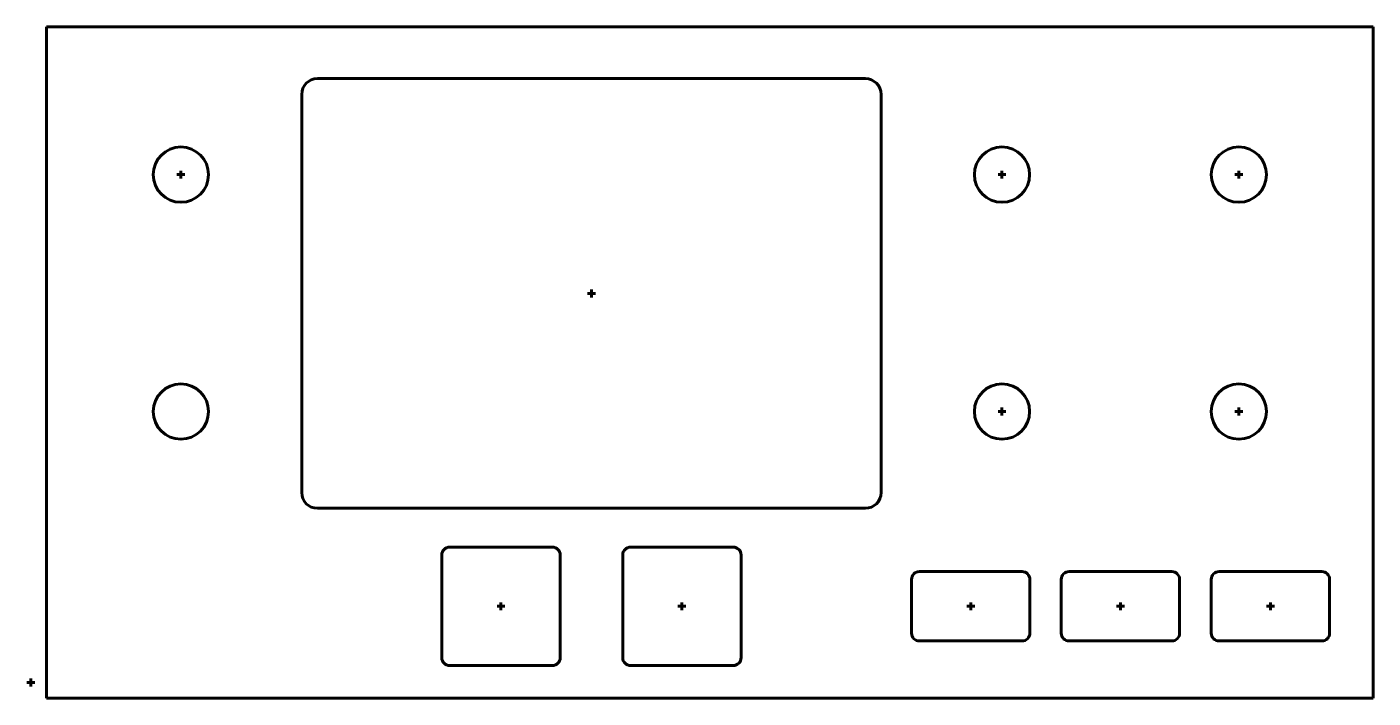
# Model space of a CAD drawing. Header units: millimetres. Extents: x -86 to 84, y -27 to 58.
import ezdxf

# ---------------------------------------------------------------- set-up
doc = ezdxf.new("R2010")
doc.units = ezdxf.units.MM
doc.linetypes.add('K5LT_BASIC', pattern=[0])

msp = doc.modelspace()

# ---------------------------------------------------------------- linework, layer by layer
at = {"color": 150, "linetype": 'K5LT_BASIC', "lineweight": 60, "true_color": 0x0080ff}
for p, q in [((84, 57.5), (-84, 57.5)), ((-84, 57.5), (-84, -27.48)), ((84, -27.48), (84, 57.5)), ((-49.7, 50.95), (19.7, 50.95)), ((-51.7, -1.45), (-51.7, 48.95)), ((21.7, 48.95), (21.7, -1.45)), ((-67, 39.3), (-67, 38.3)), ((37, 39.3), (37, 38.3)), ((67, 39.3), (67, 38.3)), ((-67.5, 38.8), (-66.5, 38.8)), ((36.5, 38.8), (37.5, 38.8)), ((66.5, 38.8), (67.5, 38.8)), ((-15, 24.25), (-15, 23.25)), ((-15.5, 23.75), (-14.5, 23.75)), ((36.5, 8.8), (37.5, 8.8)), ((37, 9.3), (37, 8.3)), ((66.5, 8.8), (67.5, 8.8)), ((67, 9.3), (67, 8.3)), ((19.7, -3.45), (-49.7, -3.45)), ((-32.96, -8.36), (-19.96, -8.36)), ((-10.04, -8.36), (2.96, -8.36)), ((-33.96, -22.36), (-33.96, -9.36)), ((-18.96, -9.36), (-18.96, -22.36)), ((-11.04, -22.36), (-11.04, -9.36)), ((3.96, -9.36), (3.96, -22.36)), ((26.54, -11.47), (39.54, -11.47)), ((45.5, -11.47), (58.5, -11.47)), ((64.5, -11.47), (77.5, -11.47)), ((25.54, -19.25), (25.54, -12.47)), ((40.54, -12.47), (40.54, -19.25)), ((44.5, -19.25), (44.5, -12.47)), ((59.5, -12.47), (59.5, -19.25)), ((63.5, -19.25), (63.5, -12.47)), ((78.5, -12.47), (78.5, -19.25)), ((-26.96, -15.86), (-25.96, -15.86)), ((-26.46, -15.36), (-26.46, -16.36)), ((-4.04, -15.86), (-3.04, -15.86)), ((-3.54, -15.36), (-3.54, -16.36)), ((32.54, -15.86), (33.54, -15.86)), ((33.04, -15.36), (33.04, -16.36)), ((51.5, -15.86), (52.5, -15.86)), ((52, -15.36), (52, -16.36)), ((70.5, -15.86), (71.5, -15.86)), ((71, -15.36), (71, -16.36)), ((39.54, -20.25), (26.54, -20.25)), ((58.5, -20.25), (45.5, -20.25)), ((77.5, -20.25), (64.5, -20.25)), ((-19.96, -23.36), (-32.96, -23.36)), ((2.96, -23.36), (-10.04, -23.36)), ((-86.5, -25.5), (-85.5, -25.5)), ((-86, -25), (-86, -26)), ((-84, -27.48), (84, -27.48))]:
    msp.add_line(p, q, dxfattribs=at)
for centre in [(-67, 38.8), (-67, 38.8), (37, 38.8), (67, 38.8), (-67, 8.8), (37, 8.8), (67, 8.8)]:
    msp.add_circle(centre, 3.5, dxfattribs=at)
for centre, radius, start, end in [((-49.7, 48.95), 2, 90, 180), ((19.7, 48.95), 2, 0, 90), ((-49.7, -1.45), 2, 180, 270), ((19.7, -1.45), 2, 270, 0), ((-32.96, -9.36), 1, 90, 180), ((-19.96, -9.36), 1, 0, 90), ((-10.04, -9.36), 1, 90, 180), ((2.96, -9.36), 1, 0, 90), ((26.54, -12.47), 1, 90, 180), ((39.54, -12.47), 1, 0, 90), ((45.5, -12.47), 1, 90, 180), ((58.5, -12.47), 1, 0, 90), ((64.5, -12.47), 1, 90, 180), ((77.5, -12.47), 1, 0, 90), ((26.54, -19.25), 1, 180, 270), ((39.54, -19.25), 1, 270, 0), ((45.5, -19.25), 1, 180, 270), ((58.5, -19.25), 1, 270, 0), ((64.5, -19.25), 1, 180, 270), ((77.5, -19.25), 1, 270, 0), ((-32.96, -22.36), 1, 180, 270), ((-19.96, -22.36), 1, 270, 0), ((-10.04, -22.36), 1, 180, 270), ((2.96, -22.36), 1, 270, 0)]:
    msp.add_arc(centre, radius, start, end, dxfattribs=at)

doc.saveas('drawing.dxf')
